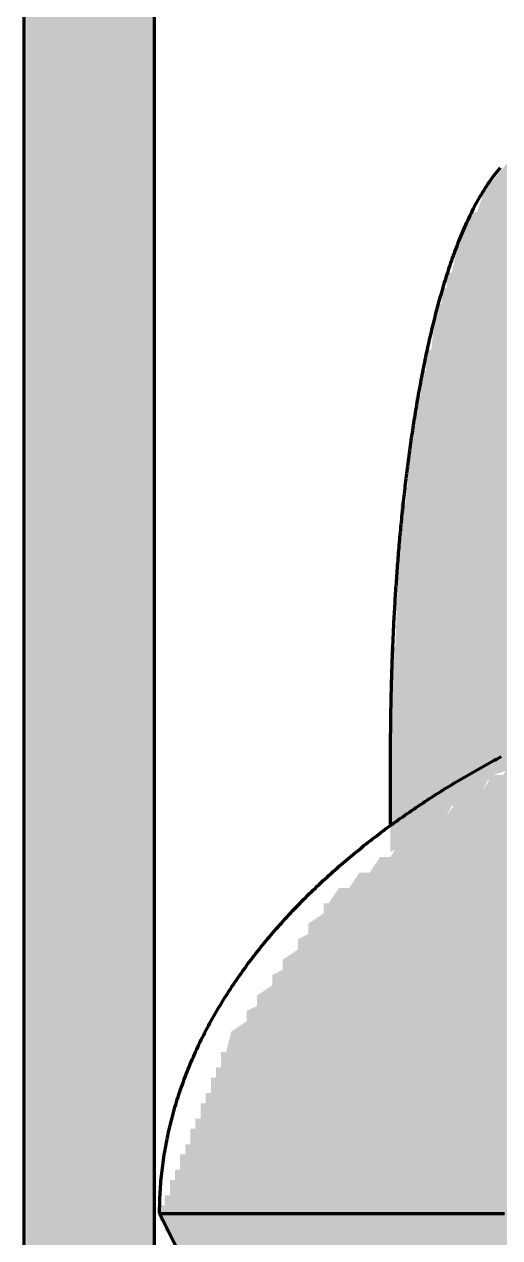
# Model space of a CAD drawing. Header units: millimetres. Extents: x 0 to 420, y 0 to 297.
# Drawn here: x 70.86 to 80.14, y 229.47 to 253.15 of the extents above; entities that cross this region are included whole.
import ezdxf

# ---------------------------------------------------------------- set-up
doc = ezdxf.new("R2010")
doc.units = ezdxf.units.MM
doc.layers.add('01-VISIBLE', color=7, linetype='CONTINUOUS', lineweight=70)
doc.layers.add('13-GRAFICA', color=30, linetype='CONTINUOUS', lineweight=18)

msp = doc.modelspace()

# ---------------------------------------------------------------- hatches: boundary and pattern name
at = {"layer": '13-GRAFICA', "true_color": 0xb21820}
h = msp.add_hatch(color=7, dxfattribs=at)
h.dxf.hatch_style = 1
h.paths.add_polyline_path([(70.9, 216.4), (70.9, 255.8), (71, 255.8), (71, 256.5), (71.1, 256.5), (71.1, 257.3), (71.2, 257.3), (71.2, 257.6), (71.3, 257.6), (71.4, 258.1), (71.5, 258.1), (71.5, 258.3), (71.6, 258.3), (71.6, 258.6), (71.7, 258.6), (71.7, 258.8), (71.8, 258.8), (71.8, 259), (71.9, 259), (71.9, 259.3), (72, 259.3), (72, 259.5), (72.2, 259.6), (72.2, 259.8), (72.5, 260), (72.5, 260.2), (72.7, 260.3), (72.7, 260.5), (73, 260.7), (73, 260.9), (73.2, 261), (73.2, 261.2), (73.3, 261.2), (73.6, 261.6), (73.8, 261.6), (73.8, 261.7), (73.9, 261.7), (74.4, 262.3), (74.6, 262.3), (75.1, 262.9), (75.3, 262.9), (75.3, 263), (75.7, 263.1), (75.8, 263.3), (76, 263.3), (76, 263.4), (76.2, 263.4), (76.2, 263.5), (76.8, 263.7), (76.9, 263.9), (77.1, 263.9), (77.1, 264), (77.3, 264), (77.3, 264.1), (77.7, 264.1), (77.7, 264.2), (78.3, 264.3), (78.3, 264.4), (78.6, 264.4), (78.6, 264.5), (79, 264.5), (79, 264.6), (79.3, 264.6), (79.3, 264.7), (79.6, 264.7), (79.6, 264.8), (80.6, 264.8), (80.6, 264.9), (81.6, 264.9), (81.6, 265), (104.4, 265), (104.4, 264.9), (106.4, 264.8), (106.4, 264.7), (106.7, 264.7), (106.7, 264.6), (107, 264.6), (107, 264.5), (107.4, 264.5), (107.4, 264.4), (107.7, 264.4), (107.7, 264.3), (108, 264.3), (108, 264.2), (108.3, 264.2), (108.3, 264.1), (108.7, 264.1), (108.7, 264), (109.1, 263.9), (109.2, 263.7), (109.4, 263.7), (109.4, 263.6), (109.6, 263.6), (109.6, 263.5), (110.2, 263.3), (110.3, 263.1), (110.9, 262.9), (111.4, 262.3), (111.6, 262.3), (112.2, 261.6), (112.4, 261.6), (112.4, 261.5), (112.8, 261.2), (112.8, 261), (113, 260.9), (113, 260.7), (113.3, 260.5), (113.3, 260.3), (113.5, 260.2), (113.5, 260), (113.6, 260), (113.6, 259.9), (113.8, 259.8), (113.8, 259.6), (114, 259.5), (114.1, 259), (114.2, 259), (114.2, 258.8), (114.3, 258.8), (114.3, 258.6), (114.4, 258.6), (114.4, 258.3), (114.5, 258.3), (114.6, 257.8), (114.7, 257.8), (114.8, 257.3), (114.9, 257.3), (114.9, 256.5), (115, 256.5), (115, 255.8), (115.1, 255.8), (115.1, 216.4), (114.9, 216.4), (114.8, 216.2), (114.6, 216.2), (114.5, 216), (114.3, 216), (114.2, 215.8), (114, 215.8), (113.9, 215.6), (113.7, 215.6), (113.6, 215.4), (113.4, 215.4), (113.3, 215.2), (113.1, 215.2), (113.1, 215.1), (112.9, 215), (112.9, 209), (112.5, 209), (112.5, 215.6), (112.6, 215.6), (112.6, 255.5), (112.5, 255.5), (112.4, 256.8), (112.3, 256.8), (112.3, 257), (112.2, 257), (112.2, 257.3), (112.1, 257.3), (112.1, 257.5), (112, 257.5), (112, 257.8), (111.9, 257.8), (111.7, 258.4), (111.5, 258.5), (111.5, 258.7), (111.4, 258.7), (111.4, 258.8), (111.2, 258.9), (111.2, 259.1), (110.9, 259.3), (110.9, 259.5), (110.8, 259.5), (110.3, 260.1), (110.1, 260.1), (109.6, 260.7), (109.4, 260.7), (109.3, 260.9), (109.1, 260.9), (109.1, 261), (108.5, 261.2), (108.4, 261.4), (108.2, 261.4), (108.2, 261.5), (108, 261.5), (108, 261.6), (107.8, 261.6), (107.8, 261.7), (107.6, 261.7), (107.6, 261.8), (107.2, 261.8), (107.2, 261.9), (106.9, 261.9), (106.9, 262), (106.6, 262), (106.6, 262.1), (106.2, 262.1), (106.2, 262.2), (105.9, 262.2), (105.9, 262.3), (104, 262.4), (104, 262.5), (82, 262.5), (82, 262.4), (80.1, 262.3), (80.1, 262.2), (79.4, 262.1), (79.4, 262), (79.1, 262), (79.1, 261.9), (78.8, 261.9), (78.8, 261.8), (78.4, 261.8), (78.4, 261.7), (78.2, 261.7), (78.2, 261.6), (77.6, 261.4), (77.5, 261.2), (77.3, 261.2), (77.3, 261.1), (76.7, 260.9), (76.6, 260.7), (76.4, 260.7), (75.9, 260.1), (75.7, 260.1), (75.7, 260), (75.1, 259.5), (75.1, 259.3), (75, 259.3), (75, 259.2), (74.8, 259.1), (74.8, 258.9), (74.5, 258.7), (74.5, 258.5), (74.3, 258.4), (74.3, 258.2), (74.2, 258.2), (74.2, 258), (74.1, 258), (74.1, 257.8), (74, 257.8), (74, 257.5), (73.9, 257.5), (73.8, 257), (73.7, 257), (73.7, 256.8), (73.6, 256.8), (73.5, 255.5), (73.4, 255.5), (73.4, 215.6), (73.5, 215.6), (73.5, 209), (73.1, 209), (73.1, 215), (73, 215), (72.9, 215.2), (72.7, 215.2), (72.6, 215.4), (72.4, 215.4), (72.3, 215.6), (72.1, 215.6), (72, 215.8), (71.8, 215.8), (71.7, 216), (71.5, 216), (71.4, 216.2), (71.2, 216.2), (71.1, 216.4)])
at = {"layer": '13-GRAFICA', "true_color": 0x202020}
h = msp.add_hatch(color=7, dxfattribs=at)
h.dxf.hatch_style = 1
h.paths.add_polyline_path([(78, 237.4), (78, 241), (78.1, 241), (78.2, 243.8), (78.3, 243.8), (78.5, 245.9), (78.6, 245.9), (78.6, 246.4), (78.7, 246.4), (78.7, 246.8), (78.8, 246.8), (78.9, 247.7), (79, 247.7), (79, 248), (79.1, 248), (79.1, 248.3), (79.2, 248.3), (79.4, 249.2), (79.5, 249.2), (79.5, 249.4), (79.7, 249.5), (79.9, 250.1), (80, 250.1), (80.5, 250.7), (80.7, 250.7), (80.8, 250.9), (81, 250.9), (81, 251), (81.2, 251), (81.2, 251.1), (82.7, 251.3), (82.7, 251.4), (83.1, 251.4), (83.1, 251.5), (83.8, 251.5), (83.8, 251.6), (87, 251.6), (87, 249.3), (83.6, 249.2), (83.6, 249.1), (82.1, 248.9), (82.1, 248.8), (81.8, 248.7), (81.8, 248.5), (81.7, 248.5), (81.7, 248.3), (81.6, 248.3), (81.6, 248.1), (81.5, 248.1), (81.3, 247.2), (81.2, 247.2), (81.2, 246.8), (81.1, 246.8), (81.1, 246.4), (81, 246.4), (81, 245.9), (80.9, 245.9), (80.9, 245.5), (80.8, 245.5), (80.8, 244.7), (80.7, 244.7), (80.6, 243.1), (80.5, 243.1), (80.5, 241.8), (80.4, 241.8), (80.4, 238.9), (80.3, 238.9), (80.3, 238.6), (80, 238.5), (80, 238.4), (79.9, 238.4), (79.8, 238.2), (79.6, 238.2), (79.5, 238), (79.3, 238), (79.3, 237.9), (79.2, 237.9), (79.1, 237.7), (78.9, 237.7), (78.7, 237.4)])
at = {"layer": '13-GRAFICA', "true_color": 0xb21820}
h = msp.add_hatch(color=7, dxfattribs=at)
h.dxf.hatch_style = 1
h.paths.add_polyline_path([(73.9, 229), (73.7, 229.6), (73.6, 229.6), (73.6, 229.8), (73.5, 229.8), (73.5, 230.1), (73.6, 230.1), (73.6, 230.3), (73.7, 230.3), (73.7, 230.6), (73.8, 230.6), (73.8, 230.8), (73.9, 230.8), (73.9, 231.1), (74, 231.1), (74, 231.3), (74.1, 231.3), (74.1, 231.6), (74.2, 231.6), (74.2, 231.8), (74.3, 231.8), (74.3, 232.1), (74.4, 232.1), (74.4, 232.3), (74.5, 232.3), (74.5, 232.6), (74.6, 232.6), (74.6, 232.8), (74.7, 232.8), (74.7, 233.1), (74.8, 233.1), (74.9, 233.5), (75.2, 233.7), (75.2, 233.9), (75.4, 234), (75.4, 234.2), (75.7, 234.4), (75.7, 234.6), (75.9, 234.7), (75.9, 234.9), (76.2, 235.1), (76.2, 235.3), (76.4, 235.4), (76.4, 235.6), (76.7, 235.8), (76.7, 236), (76.8, 236), (77, 236.3), (77.2, 236.3), (77.4, 236.6), (77.6, 236.6), (77.8, 236.9), (78, 236.9), (78.2, 237.2), (78.4, 237.2), (78.5, 237.4), (78.7, 237.4), (78.9, 237.7), (79.1, 237.7), (79.3, 238), (79.5, 238), (79.6, 238.2), (79.8, 238.2), (80, 238.5), (80.2, 238.5), (80.4, 238.8), (80.6, 238.8), (80.6, 238.9), (80.9, 239), (80.9, 239.1), (81.2, 239.1), (81.2, 239.2), (82.1, 239.4), (82.1, 239.5), (82.3, 239.5), (82.3, 239.6), (83.2, 239.8), (83.2, 239.9), (83.4, 239.9), (83.4, 240), (84.3, 240.2), (84.3, 240.3), (84.5, 240.3), (84.5, 240.4), (84.8, 240.4), (84.8, 240.5), (85.7, 240.7), (85.7, 240.8), (86.2, 240.9), (86.2, 241), (86.5, 241), (86.5, 241.1), (87, 241.1), (87, 241.2), (87.5, 241.2), (87.5, 241.3), (88, 241.3), (88, 241.4), (88.5, 241.4), (88.5, 241.5), (97.5, 241.5), (97.5, 241.4), (98.1, 241.4), (98.1, 241.3), (98.6, 241.3), (98.6, 241.2), (99.7, 241.1), (99.7, 241), (100.5, 240.9), (100.5, 240.8), (100.8, 240.8), (100.8, 240.7), (101.6, 240.6), (101.6, 240.5), (101.9, 240.5), (101.9, 240.4), (102.3, 240.4), (102.3, 240.3), (102.6, 240.3), (102.6, 240.2), (102.8, 240.2), (102.8, 240.1), (103, 240.1), (103, 240), (103.3, 240), (103.3, 239.9), (103.5, 239.9), (103.5, 239.8), (103.8, 239.8), (103.8, 239.7), (104, 239.7), (104, 239.6), (104.2, 239.6), (104.2, 239.5), (104.5, 239.5), (104.5, 239.4), (104.7, 239.4), (104.7, 239.3), (105, 239.3), (105, 239.2), (105.2, 239.2), (105.2, 239.1), (105.4, 239.1), (105.4, 239), (105.7, 239), (105.8, 238.8), (106.2, 238.7), (106.3, 238.5), (106.7, 238.4), (106.7, 238.3), (107, 238.2), (107.1, 238), (107.3, 238), (107.3, 237.9), (107.5, 237.9), (107.6, 237.7), (107.8, 237.7), (107.9, 237.5), (108.1, 237.5), (108.5, 237), (108.7, 237), (109.1, 236.5), (109.3, 236.5), (109.3, 236.4), (110.1, 235.7), (110.1, 235.5), (110.7, 235), (110.7, 234.8), (110.9, 234.7), (110.9, 234.5), (111.1, 234.4), (111.2, 234), (111.4, 233.9), (111.4, 233.7), (111.6, 233.6), (111.6, 233.4), (111.7, 233.4), (111.7, 233.2), (111.8, 233.2), (112, 232.3), (112.1, 232.3), (112.2, 231.8), (112.3, 231.8), (112.4, 230.4), (112.5, 230.4), (112.5, 229.8), (112.4, 229.8), (112.4, 229.6), (112.3, 229.6), (112.1, 229)])
at = {"layer": '13-GRAFICA', "true_color": 0x202020}
h = msp.add_hatch(color=7, dxfattribs=at)
h.dxf.hatch_style = 1
h.paths.add_polyline_path([(78, 237), (78, 237.4), (78.5, 237.4), (78.4, 237.2), (78.2, 237.2), (78.2, 237.1)])

# ---------------------------------------------------------------- linework, layer by layer
at = {"layer": '01-VISIBLE'}
for p, q in [((70.86, 250.462), (70.86, 255.07)), ((73.4, 250.462), (73.4, 255.07)), ((70.86, 216.5), (70.86, 245.462)), ((73.4, 216.5), (73.4, 245.462)), ((78, 238.936), (78, 237.515)), ((73.975, 229), (73.5, 229.95))]:
    msp.add_line(p, q, dxfattribs=at)
for points in [[(70.86, 245.462), (70.86, 245.512), (70.86, 245.562), (70.86, 245.612), (70.86, 245.662), (70.86, 245.712), (70.86, 245.762), (70.86, 245.812), (70.86, 245.862), (70.86, 245.912), (70.86, 245.962), (70.86, 246.012), (70.86, 246.062), (70.86, 246.112), (70.86, 246.162), (70.86, 246.212), (70.86, 246.262), (70.86, 246.312), (70.86, 246.362), (70.86, 246.412), (70.86, 246.462), (70.86, 246.512), (70.86, 246.562), (70.86, 246.612), (70.86, 246.662), (70.86, 246.712), (70.86, 246.762), (70.86, 246.812), (70.86, 246.862), (70.86, 246.912), (70.86, 246.962), (70.86, 247.012), (70.86, 247.062), (70.86, 247.112), (70.86, 247.162), (70.86, 247.212), (70.86, 247.262), (70.86, 247.312), (70.86, 247.362), (70.86, 247.412), (70.86, 247.462), (70.86, 247.512), (70.86, 247.562), (70.86, 247.612), (70.86, 247.662), (70.86, 247.712), (70.86, 247.762), (70.86, 247.812), (70.86, 247.862), (70.86, 247.912), (70.86, 247.962), (70.86, 248.012), (70.86, 248.062), (70.86, 248.112), (70.86, 248.162), (70.86, 248.212), (70.86, 248.262), (70.86, 248.312), (70.86, 248.362), (70.86, 248.412), (70.86, 248.462), (70.86, 248.512), (70.86, 248.562), (70.86, 248.612), (70.86, 248.662), (70.86, 248.712), (70.86, 248.762), (70.86, 248.812), (70.86, 248.862), (70.86, 248.912), (70.86, 248.962), (70.86, 249.012), (70.86, 249.062), (70.86, 249.112), (70.86, 249.162), (70.86, 249.212), (70.86, 249.262), (70.86, 249.312), (70.86, 249.362), (70.86, 249.412), (70.86, 249.462), (70.86, 249.512), (70.86, 249.562), (70.86, 249.612), (70.86, 249.662), (70.86, 249.712), (70.86, 249.762), (70.86, 249.812), (70.86, 249.862), (70.86, 249.912), (70.86, 249.962), (70.86, 250.012), (70.86, 250.062), (70.86, 250.112), (70.86, 250.162), (70.86, 250.212), (70.86, 250.262), (70.86, 250.312), (70.86, 250.362), (70.86, 250.412), (70.86, 250.462)], [(73.4, 245.462), (73.4, 245.512), (73.4, 245.562), (73.4, 245.612), (73.4, 245.662), (73.4, 245.712), (73.4, 245.762), (73.4, 245.812), (73.4, 245.862), (73.4, 245.912), (73.4, 245.962), (73.4, 246.012), (73.4, 246.062), (73.4, 246.112), (73.4, 246.162), (73.4, 246.212), (73.4, 246.262), (73.4, 246.312), (73.4, 246.362), (73.4, 246.412), (73.4, 246.462), (73.4, 246.512), (73.4, 246.562), (73.4, 246.612), (73.4, 246.662), (73.4, 246.712), (73.4, 246.762), (73.4, 246.812), (73.4, 246.862), (73.4, 246.912), (73.4, 246.962), (73.4, 247.012), (73.4, 247.062), (73.4, 247.112), (73.4, 247.162), (73.4, 247.212), (73.4, 247.262), (73.4, 247.312), (73.4, 247.362), (73.4, 247.412), (73.4, 247.462), (73.4, 247.512), (73.4, 247.562), (73.4, 247.612), (73.4, 247.662), (73.4, 247.712), (73.4, 247.762), (73.4, 247.812), (73.4, 247.862), (73.4, 247.912), (73.4, 247.962), (73.4, 248.012), (73.4, 248.062), (73.4, 248.112), (73.4, 248.162), (73.4, 248.212), (73.4, 248.262), (73.4, 248.312), (73.4, 248.362), (73.4, 248.412), (73.4, 248.462), (73.4, 248.512), (73.4, 248.562), (73.4, 248.612), (73.4, 248.662), (73.4, 248.712), (73.4, 248.762), (73.4, 248.812), (73.4, 248.862), (73.4, 248.912), (73.4, 248.962), (73.4, 249.012), (73.4, 249.062), (73.4, 249.112), (73.4, 249.162), (73.4, 249.212), (73.4, 249.262), (73.4, 249.312), (73.4, 249.362), (73.4, 249.412), (73.4, 249.462), (73.4, 249.512), (73.4, 249.562), (73.4, 249.612), (73.4, 249.662), (73.4, 249.712), (73.4, 249.762), (73.4, 249.812), (73.4, 249.862), (73.4, 249.912), (73.4, 249.962), (73.4, 250.012), (73.4, 250.062), (73.4, 250.112), (73.4, 250.162), (73.4, 250.212), (73.4, 250.262), (73.4, 250.312), (73.4, 250.362), (73.4, 250.412), (73.4, 250.462)], [(80.141, 250.346), (80.109, 250.308), (80.077, 250.269), (80.046, 250.23), (80.016, 250.19), (79.986, 250.15), (79.956, 250.109), (79.927, 250.069), (79.899, 250.027), (79.871, 249.986), (79.844, 249.944), (79.817, 249.901), (79.791, 249.859), (79.765, 249.816), (79.74, 249.773), (79.715, 249.729), (79.69, 249.685), (79.666, 249.641), (79.643, 249.597), (79.62, 249.553), (79.597, 249.508), (79.575, 249.464), (79.553, 249.419), (79.531, 249.373), (79.51, 249.328), (79.489, 249.283), (79.468, 249.237), (79.448, 249.191), (79.428, 249.145), (79.408, 249.099), (79.389, 249.053), (79.37, 249.007), (79.351, 248.96), (79.332, 248.914), (79.314, 248.867), (79.296, 248.821), (79.278, 248.774), (79.261, 248.727), (79.244, 248.68), (79.227, 248.633), (79.21, 248.585), (79.193, 248.538), (79.177, 248.491), (79.161, 248.443), (79.145, 248.396), (79.129, 248.348), (79.114, 248.301), (79.099, 248.253), (79.084, 248.205), (79.069, 248.158), (79.054, 248.11), (79.04, 248.062), (79.025, 248.014), (79.011, 247.966), (78.997, 247.918), (78.984, 247.869), (78.97, 247.821), (78.957, 247.773), (78.943, 247.725), (78.93, 247.676), (78.917, 247.628), (78.904, 247.58), (78.892, 247.531), (78.879, 247.483), (78.867, 247.434), (78.855, 247.386), (78.843, 247.337), (78.831, 247.288), (78.819, 247.24), (78.807, 247.191), (78.796, 247.142), (78.784, 247.094), (78.773, 247.045), (78.762, 246.996), (78.751, 246.947), (78.74, 246.898), (78.729, 246.849), (78.718, 246.801), (78.708, 246.752), (78.697, 246.703), (78.687, 246.654), (78.677, 246.605), (78.667, 246.556), (78.657, 246.506), (78.647, 246.457), (78.637, 246.408), (78.628, 246.359), (78.618, 246.31), (78.609, 246.261), (78.599, 246.212), (78.59, 246.162), (78.581, 246.113), (78.572, 246.064), (78.563, 246.015), (78.554, 245.965), (78.545, 245.916), (78.537, 245.867), (78.528, 245.817), (78.52, 245.768), (78.511, 245.719), (78.503, 245.669), (78.495, 245.62), (78.487, 245.571), (78.478, 245.521), (78.471, 245.472), (78.463, 245.422), (78.455, 245.373), (78.447, 245.323), (78.44, 245.274), (78.432, 245.224), (78.425, 245.175), (78.417, 245.125), (78.41, 245.076), (78.403, 245.026), (78.396, 244.977), (78.389, 244.927), (78.382, 244.878), (78.375, 244.828), (78.368, 244.778), (78.361, 244.729), (78.355, 244.679), (78.348, 244.629), (78.342, 244.58), (78.335, 244.53), (78.329, 244.48), (78.323, 244.431), (78.316, 244.381), (78.31, 244.331), (78.304, 244.282), (78.298, 244.232), (78.292, 244.182), (78.286, 244.133), (78.281, 244.083), (78.275, 244.033), (78.269, 243.983), (78.264, 243.934), (78.258, 243.884), (78.253, 243.834), (78.247, 243.784), (78.242, 243.734), (78.237, 243.685), (78.232, 243.635), (78.227, 243.585), (78.221, 243.535), (78.216, 243.485), (78.212, 243.436), (78.207, 243.386), (78.202, 243.336), (78.197, 243.286), (78.192, 243.236), (78.188, 243.186), (78.183, 243.137), (78.179, 243.087), (78.174, 243.037), (78.17, 242.987), (78.166, 242.937), (78.162, 242.887), (78.157, 242.837), (78.153, 242.787), (78.149, 242.737), (78.145, 242.688), (78.141, 242.638), (78.137, 242.588), (78.133, 242.538), (78.13, 242.488), (78.126, 242.438), (78.122, 242.388), (78.119, 242.338), (78.115, 242.288), (78.112, 242.238), (78.108, 242.188), (78.105, 242.138), (78.102, 242.088), (78.098, 242.038), (78.095, 241.988), (78.092, 241.938), (78.089, 241.888), (78.086, 241.838), (78.083, 241.788), (78.08, 241.738), (78.077, 241.688), (78.074, 241.638), (78.072, 241.588), (78.069, 241.538), (78.066, 241.488), (78.064, 241.438), (78.061, 241.388), (78.059, 241.338), (78.056, 241.288), (78.054, 241.238), (78.051, 241.188), (78.049, 241.138), (78.047, 241.088), (78.045, 241.038), (78.043, 240.988), (78.041, 240.938), (78.038, 240.888), (78.037, 240.838), (78.035, 240.788), (78.033, 240.738), (78.031, 240.688), (78.029, 240.638), (78.028, 240.588), (78.026, 240.538), (78.024, 240.488), (78.023, 240.438), (78.021, 240.388), (78.02, 240.338), (78.018, 240.288), (78.017, 240.238), (78.016, 240.188), (78.015, 240.138), (78.013, 240.088), (78.012, 240.038), (78.011, 239.987), (78.01, 239.937), (78.009, 239.887), (78.008, 239.837), (78.007, 239.787), (78.006, 239.737), (78.006, 239.687), (78.005, 239.637), (78.004, 239.587), (78.004, 239.537), (78.003, 239.487), (78.003, 239.437), (78.002, 239.387), (78.002, 239.337), (78.001, 239.287), (78.001, 239.237), (78.001, 239.186), (78, 239.136), (78, 239.086), (78, 239.036), (78, 238.986), (78, 238.936)], [(73.5, 229.95), (73.5, 230.002), (73.501, 230.055), (73.502, 230.107), (73.503, 230.16), (73.505, 230.212), (73.507, 230.265), (73.509, 230.317), (73.512, 230.369), (73.515, 230.422), (73.519, 230.474), (73.523, 230.526), (73.527, 230.578), (73.532, 230.631), (73.537, 230.683), (73.543, 230.735), (73.549, 230.787), (73.555, 230.839), (73.562, 230.891), (73.569, 230.943), (73.576, 230.995), (73.584, 231.047), (73.592, 231.099), (73.6, 231.15), (73.609, 231.202), (73.619, 231.254), (73.628, 231.305), (73.638, 231.357), (73.649, 231.408), (73.659, 231.459), (73.67, 231.511), (73.682, 231.562), (73.693, 231.613), (73.706, 231.664), (73.718, 231.715), (73.731, 231.766), (73.744, 231.817), (73.758, 231.867), (73.771, 231.918), (73.786, 231.968), (73.8, 232.019), (73.815, 232.069), (73.83, 232.119), (73.846, 232.169), (73.862, 232.219), (73.878, 232.269), (73.894, 232.319), (73.911, 232.368), (73.928, 232.418), (73.946, 232.467), (73.964, 232.517), (73.982, 232.566), (74, 232.615), (74.019, 232.664), (74.038, 232.713), (74.058, 232.761), (74.077, 232.81), (74.097, 232.859), (74.118, 232.907), (74.138, 232.955), (74.159, 233.003), (74.181, 233.051), (74.202, 233.099), (74.224, 233.147), (74.246, 233.194), (74.268, 233.242), (74.291, 233.289), (74.314, 233.336), (74.337, 233.383), (74.361, 233.43), (74.385, 233.476), (74.409, 233.523), (74.433, 233.569), (74.458, 233.616), (74.483, 233.662), (74.508, 233.708), (74.534, 233.754), (74.559, 233.799), (74.585, 233.845), (74.611, 233.89), (74.638, 233.936), (74.665, 233.981), (74.692, 234.026), (74.719, 234.07), (74.746, 234.115), (74.774, 234.16), (74.802, 234.204), (74.83, 234.248), (74.859, 234.292), (74.887, 234.336), (74.916, 234.38), (74.946, 234.423), (74.975, 234.467), (75.005, 234.51), (75.034, 234.553), (75.064, 234.596), (75.095, 234.639), (75.125, 234.682), (75.156, 234.724), (75.187, 234.767), (75.218, 234.809), (75.249, 234.851), (75.281, 234.893), (75.312, 234.935), (75.344, 234.976), (75.376, 235.018), (75.409, 235.059), (75.441, 235.1), (75.474, 235.141), (75.507, 235.182), (75.54, 235.222), (75.573, 235.263), (75.607, 235.303), (75.641, 235.343), (75.675, 235.383), (75.709, 235.423), (75.743, 235.463), (75.777, 235.502), (75.812, 235.542), (75.847, 235.581), (75.882, 235.62), (75.917, 235.659), (75.952, 235.698), (75.988, 235.737), (76.023, 235.775), (76.059, 235.813), (76.095, 235.851), (76.131, 235.889), (76.167, 235.927), (76.204, 235.965), (76.24, 236.003), (76.277, 236.04), (76.314, 236.077), (76.351, 236.114), (76.388, 236.151), (76.426, 236.188), (76.463, 236.225), (76.501, 236.261), (76.539, 236.297), (76.577, 236.333), (76.615, 236.369), (76.653, 236.405), (76.692, 236.441), (76.73, 236.477), (76.769, 236.512), (76.808, 236.547), (76.847, 236.582), (76.886, 236.617), (76.925, 236.652), (76.964, 236.687), (77.004, 236.721), (77.043, 236.756), (77.083, 236.79), (77.123, 236.824), (77.163, 236.858), (77.203, 236.892), (77.243, 236.925), (77.284, 236.959), (77.324, 236.992), (77.365, 237.025), (77.405, 237.058), (77.446, 237.091), (77.487, 237.124), (77.528, 237.157), (77.569, 237.189), (77.611, 237.221), (77.652, 237.254), (77.694, 237.286), (77.735, 237.318), (77.777, 237.349), (77.819, 237.381), (77.861, 237.412), (77.903, 237.444), (77.945, 237.475), (77.987, 237.506), (78.029, 237.537), (78.072, 237.568), (78.114, 237.598), (78.157, 237.629), (78.2, 237.659), (78.243, 237.689), (78.286, 237.72), (78.329, 237.749), (78.372, 237.779), (78.415, 237.809), (78.458, 237.838), (78.502, 237.868), (78.545, 237.897), (78.589, 237.926), (78.633, 237.955), (78.676, 237.984), (78.72, 238.013), (78.764, 238.041), (78.808, 238.07), (78.852, 238.098), (78.897, 238.126), (78.941, 238.155), (78.985, 238.183), (79.03, 238.21), (79.074, 238.238), (79.119, 238.266), (79.163, 238.293), (79.208, 238.32), (79.253, 238.347), (79.298, 238.374), (79.343, 238.401), (79.388, 238.428), (79.433, 238.455), (79.479, 238.481), (79.524, 238.508), (79.569, 238.534), (79.615, 238.56), (79.66, 238.586), (79.706, 238.612), (79.752, 238.638), (79.797, 238.663), (79.843, 238.689), (79.889, 238.714), (79.935, 238.739), (79.981, 238.765), (80.027, 238.79), (80.073, 238.814), (80.119, 238.839), (80.166, 238.864)], [(73.5, 229.95), (73.597, 229.95), (73.695, 229.95), (73.793, 229.95), (73.89, 229.95), (73.987, 229.95), (74.085, 229.95), (74.183, 229.95), (74.28, 229.95), (74.377, 229.95), (74.475, 229.95), (74.572, 229.95), (74.67, 229.95), (74.767, 229.95), (74.865, 229.95), (74.963, 229.95), (75.06, 229.95), (75.157, 229.95), (75.255, 229.95), (75.352, 229.95), (75.45, 229.95), (75.547, 229.95), (75.645, 229.95), (75.742, 229.95), (75.84, 229.95), (75.938, 229.95), (76.035, 229.95), (76.132, 229.95), (76.23, 229.95), (76.328, 229.95), (76.425, 229.95), (76.523, 229.95), (76.62, 229.95), (76.718, 229.95), (76.815, 229.95), (76.912, 229.95), (77.01, 229.95), (77.108, 229.95), (77.205, 229.95), (77.302, 229.95), (77.4, 229.95), (77.498, 229.95), (77.595, 229.95), (77.692, 229.95), (77.79, 229.95), (77.887, 229.95), (77.985, 229.95), (78.082, 229.95), (78.18, 229.95), (78.278, 229.95), (78.375, 229.95), (78.472, 229.95), (78.57, 229.95), (78.668, 229.95), (78.765, 229.95), (78.862, 229.95), (78.96, 229.95), (79.058, 229.95), (79.155, 229.95), (79.252, 229.95), (79.35, 229.95), (79.448, 229.95), (79.545, 229.95), (79.642, 229.95), (79.74, 229.95), (79.837, 229.95), (79.935, 229.95), (80.032, 229.95), (80.13, 229.95), (80.227, 229.95)]]:
    msp.add_lwpolyline(points, dxfattribs=at)

doc.saveas('drawing.dxf')
